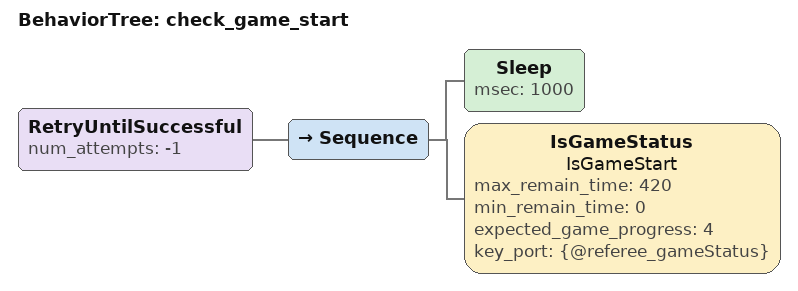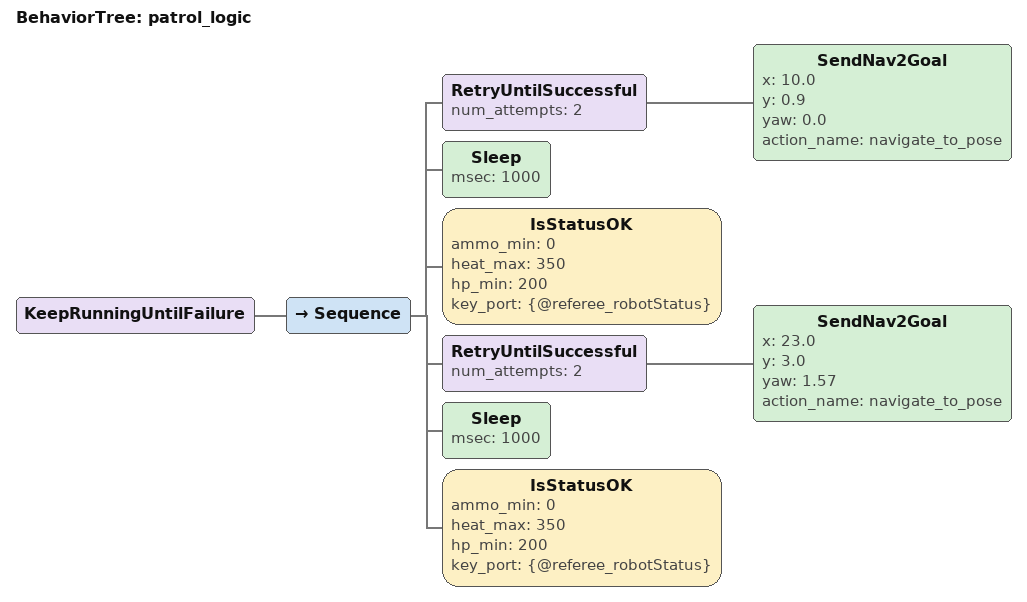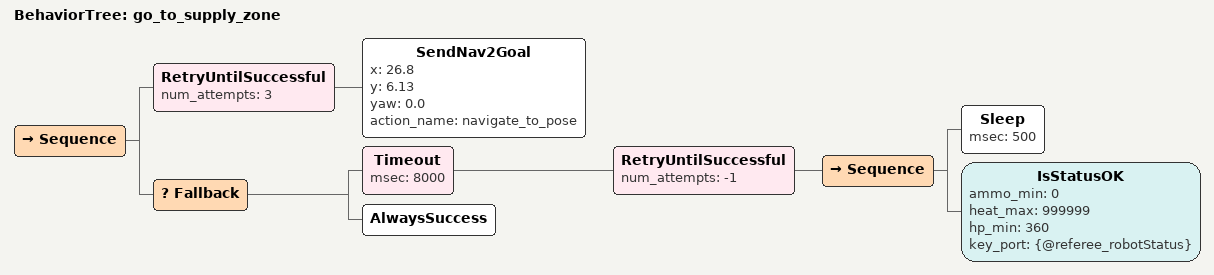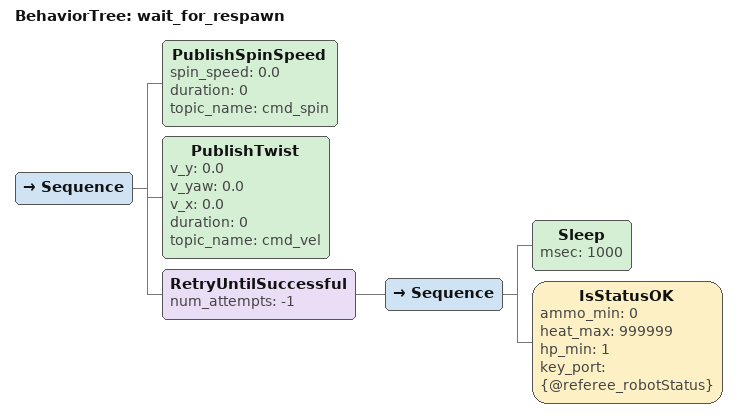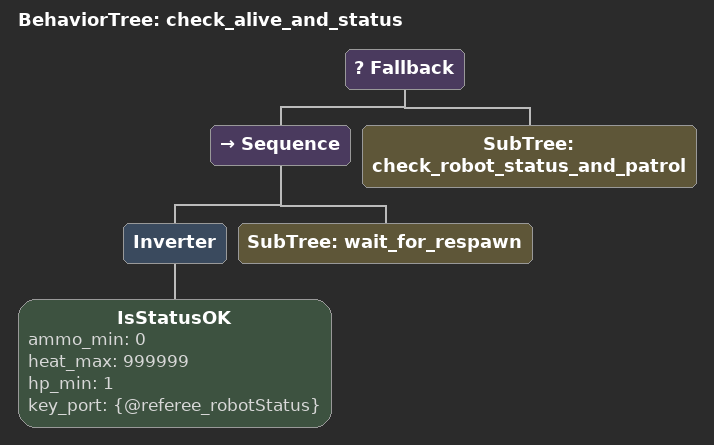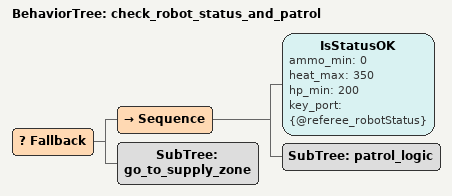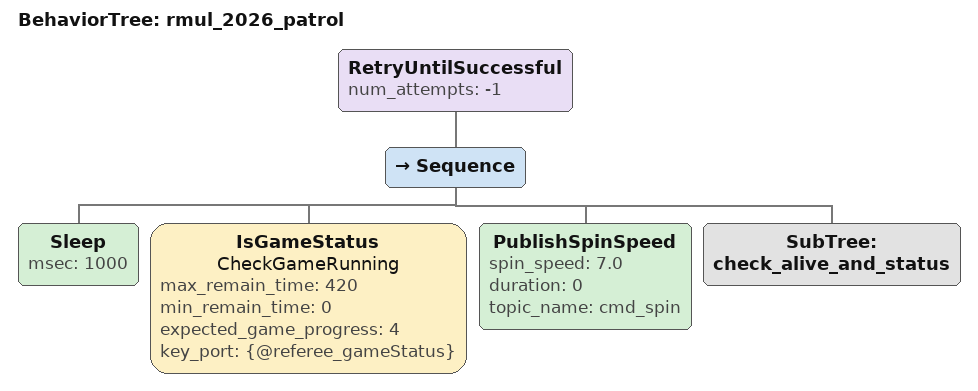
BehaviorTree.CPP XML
<?xml version="1.0" encoding="UTF-8"?>
<root BTCPP_format="4">

  <BehaviorTree ID="check_game_start">
    <!-- 持续检查直到比赛开始 -->
    <RetryUntilSuccessful num_attempts="-1">
      <Sequence>
        <Sleep msec="1000"/>
        <IsGameStatus name="IsGameStart"
                      max_remain_time="420"
                      min_remain_time="0"
                      expected_game_progress="4"
                      key_port="{@referee_gameStatus}"/>
      </Sequence>
    </RetryUntilSuccessful>
  </BehaviorTree>

  <BehaviorTree ID="patrol_logic">
     <KeepRunningUntilFailure>
        <Sequence>
            <!-- 巡逻点1 -->
            <RetryUntilSuccessful num_attempts="2">
              <SendNav2Goal x="10.0" y="0.9" yaw="0.0" action_name="navigate_to_pose"/>
            </RetryUntilSuccessful>
            <Sleep msec="1000"/>

            <!-- 修复: 添加状态检查，HP<200时退出巡逻 -->
            <IsStatusOK ammo_min="0" heat_max="350" hp_min="200" key_port="{@referee_robotStatus}"/>

            <!-- 巡逻点2 -->
            <RetryUntilSuccessful num_attempts="2">
              <SendNav2Goal x="23.0" y="3.0" yaw="1.57" action_name="navigate_to_pose"/>
            </RetryUntilSuccessful>
            <Sleep msec="1000"/>

            <!-- 修复: 再次检查状态 -->
            <IsStatusOK ammo_min="0" heat_max="350" hp_min="200" key_port="{@referee_robotStatus}"/>
        </Sequence>
     </KeepRunningUntilFailure>
  </BehaviorTree>

  <BehaviorTree ID="go_to_supply_zone">
    <Sequence>
      <!-- 前往补给区 -->
      <RetryUntilSuccessful num_attempts="3">
        <SendNav2Goal x="26.8" y="6.13" yaw="0.0" action_name="navigate_to_pose"/>
      </RetryUntilSuccessful>

      <!-- 等待补给：要么HP>=360，要么超时8秒 -->
      <Fallback>
        <Timeout msec="8000">
          <RetryUntilSuccessful num_attempts="-1">
            <Sequence>
              <Sleep msec="500"/>
              <IsStatusOK ammo_min="0" heat_max="999999" hp_min="360" key_port="{@referee_robotStatus}"/>
            </Sequence>
          </RetryUntilSuccessful>
        </Timeout>
        <AlwaysSuccess/>
      </Fallback>
    </Sequence>
  </BehaviorTree>

  <BehaviorTree ID="wait_for_respawn">
    <Sequence>
      <!-- 停止自旋 -->
      <PublishSpinSpeed spin_speed="0.0" duration="0" topic_name="cmd_spin"/>
      <!-- 停止移动 -->
      <PublishTwist v_y="0.0" v_yaw="0.0" v_x="0.0" duration="0" topic_name="cmd_vel"/>
      <!-- 循环等待复活 -->
      <RetryUntilSuccessful num_attempts="-1">
        <Sequence>
          <Sleep msec="1000"/>
          <!-- 检查是否复活（HP>0） -->
          <IsStatusOK ammo_min="0" heat_max="999999" hp_min="1" key_port="{@referee_robotStatus}"/>
        </Sequence>
      </RetryUntilSuccessful>
    </Sequence>
  </BehaviorTree>

  <BehaviorTree ID="check_alive_and_status">
    <Fallback>
      <!-- 情况1: 车辆已死亡，等待复活 -->
      <Sequence>
        <Inverter>
          <IsStatusOK ammo_min="0" heat_max="999999" hp_min="1" key_port="{@referee_robotStatus}"/>
        </Inverter>
        <SubTree ID="wait_for_respawn"/>
      </Sequence>

      <!-- 情况2: 车辆存活，检查状态 -->
      <SubTree ID="check_robot_status_and_patrol"/>
    </Fallback>
  </BehaviorTree>

  <BehaviorTree ID="check_robot_status_and_patrol">
    <Fallback>
      <!-- 情况1: 状态正常，继续巡逻 -->
      <Sequence>
         <IsStatusOK ammo_min="0"
                     heat_max="350"
                     hp_min="200"
                     key_port="{@referee_robotStatus}"/>
         <SubTree ID="patrol_logic"/>
      </Sequence>

      <!-- 情况2: 状态异常，回基地补给 -->
      <SubTree ID="go_to_supply_zone"/>
    </Fallback>
  </BehaviorTree>

  <BehaviorTree ID="rmul_2026_patrol">
    <RetryUntilSuccessful num_attempts="-1">
      <Sequence>
        <Sleep msec="1000"/>
        <!-- 1. 检查比赛是否在进行中 -->
        <IsGameStatus name="CheckGameRunning"
                      max_remain_time="420"
                      min_remain_time="0"
                      expected_game_progress="4"
                      key_port="{@referee_gameStatus}"/>

        <!-- 2. 启动自旋 -->
        <PublishSpinSpeed spin_speed="7.0" duration="0" topic_name="cmd_spin"/>

        <!-- 3. 主循环：持续检查存活和状态 -->
        <SubTree ID="check_alive_and_status"/>
      </Sequence>
    </RetryUntilSuccessful>
  </BehaviorTree>

</root>
